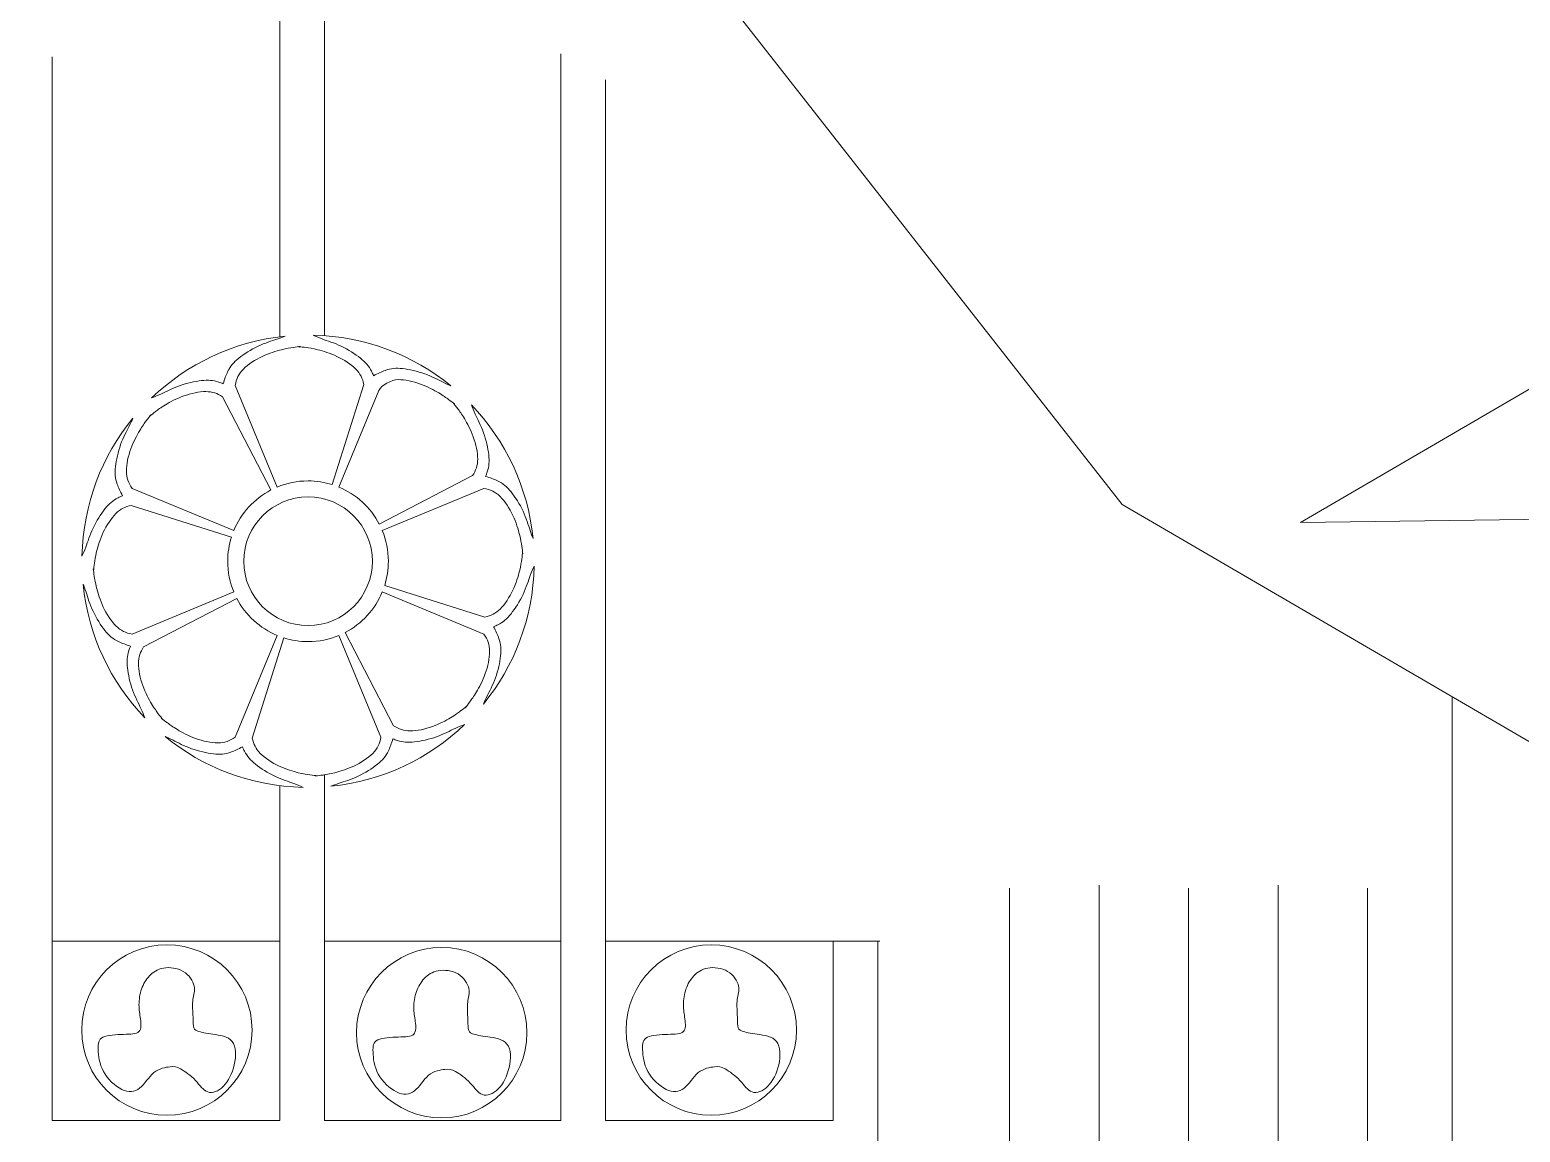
# Model space of a CAD drawing. Header units: centimetres. Extents: x -61 to 61, y -26 to 26.
# Drawn here: x 12.93 to 19.19, y -13.55 to -8.92 of the extents above; entities that cross this region are included whole.
import ezdxf

# ---------------------------------------------------------------- set-up
doc = ezdxf.new("R2010")
doc.units = ezdxf.units.CM
doc.header["$MEASUREMENT"] = 0
doc.layers.add('layer 1', color=7, linetype='Continuous')

msp = doc.modelspace()

# ---------------------------------------------------------------- linework, layer by layer
at = {"layer": 'layer 1', "color": 242, "lineweight": 9}
for points, knots in [([(24.49175, -4.98337), (24.49175, -4.98337), (21.06007, -9.36096), (21.06007, -9.36096), (21.06007, -9.36096), (21.06007, -9.36096), (18.26633, -10.98881), (18.26633, -10.98881), (18.26633, -10.98881), (18.26633, -10.98881), (22.44592, -10.93379), (22.44592, -10.93379), (22.44592, -10.93379), (22.44592, -10.93379), (22.51053, -10.8953), (22.51053, -10.8953), (22.51053, -10.8953), (22.51053, -10.8953), (22.45072, -10.85062), (22.45072, -10.85062), (22.45072, -10.85062), (22.45072, -10.85062), (22.1125, -10.8506), (22.1125, -10.8506), (22.1125, -10.8506), (22.1125, -10.8506), (22.12349, -9.84967), (22.12349, -9.84967), (22.12349, -9.84967), (22.12349, -9.84967), (22.2376, -9.84829), (22.2376, -9.84829), (22.2376, -9.84829), (22.2376, -9.84829), (22.24035, -9.78779), (22.24035, -9.78779), (22.24035, -9.78779), (22.24035, -9.78779), (22.33797, -9.78917), (22.33797, -9.78917), (22.33797, -9.78917), (22.33797, -9.78917), (22.38059, -9.81804), (22.38059, -9.81804), (22.38059, -9.81804), (22.38059, -9.81804), (22.48508, -9.81529), (22.48508, -9.81529), (22.48508, -9.81529), (22.48508, -9.81529), (22.57307, -9.76442), (22.57307, -9.76442), (22.57307, -9.76442), (22.57307, -9.76442), (22.49196, -9.69155), (22.49196, -9.69155), (22.49196, -9.69155), (22.49196, -9.69155), (22.39846, -9.69292), (22.39846, -9.69292), (22.39846, -9.69292), (22.39846, -9.69292), (22.34622, -9.71767), (22.34622, -9.71767), (22.34622, -9.71767), (22.34622, -9.71767), (22.24172, -9.71767), (22.24172, -9.71767), (22.24172, -9.71767), (22.24172, -9.71767), (22.24999, -9.24333), (22.24999, -9.24333)], [0, 0, 0, 0, 0.0526316, 0.0526316, 0.0526316, 0.0526316, 0.1052632, 0.1052632, 0.1052632, 0.1052632, 0.1578947, 0.1578947, 0.1578947, 0.1578947, 0.2105263, 0.2105263, 0.2105263, 0.2105263, 0.2631579, 0.2631579, 0.2631579, 0.2631579, 0.3157895, 0.3157895, 0.3157895, 0.3157895, 0.3684211, 0.3684211, 0.3684211, 0.3684211, 0.4210526, 0.4210526, 0.4210526, 0.4210526, 0.4736842, 0.4736842, 0.4736842, 0.4736842, 0.5263158, 0.5263158, 0.5263158, 0.5263158, 0.5789474, 0.5789474, 0.5789474, 0.5789474, 0.6315789, 0.6315789, 0.6315789, 0.6315789, 0.6842105, 0.6842105, 0.6842105, 0.6842105, 0.7368421, 0.7368421, 0.7368421, 0.7368421, 0.7894737, 0.7894737, 0.7894737, 0.7894737, 0.8421053, 0.8421053, 0.8421053, 0.8421053, 0.8947368, 0.8947368, 0.8947368, 0.8947368, 1, 1, 1, 1]), ([(14.08543, -6.53639), (14.08543, -6.53639), (10.65375, -10.91398), (10.65375, -10.91398), (10.65375, -10.91398), (10.65375, -10.91398), (7.86001, -12.54183), (7.86001, -12.54183), (7.86001, -12.54183), (7.86001, -12.54183), (9.13604, -12.52503), (9.13604, -12.52503)], [0, 0, 0, 0, 0.25, 0.25, 0.25, 0.25, 0.5, 0.5, 0.5, 0.5, 1, 1, 1, 1]), ([(14.08543, -6.53639), (14.08543, -6.53639), (17.51711, -10.91398), (17.51711, -10.91398), (17.51711, -10.91398), (17.51711, -10.91398), (20.2915, -12.53055), (20.2915, -12.53055)], [0, 0, 0, 0, 0.3333333, 0.3333333, 0.3333333, 0.3333333, 1, 1, 1, 1]), ([(13.38521, -13.12821), (13.37421, -13.13922), (13.35037, -13.13922), (13.32013, -13.14013), (13.32013, -13.14013), (13.28988, -13.14105), (13.25322, -13.14288), (13.23397, -13.15205), (13.23397, -13.15205), (13.21472, -13.16122), (13.21289, -13.17771), (13.2138, -13.20338), (13.2138, -13.20338), (13.21472, -13.22904), (13.21839, -13.26387), (13.2358, -13.29595), (13.2358, -13.29595), (13.25322, -13.32804), (13.28439, -13.35736), (13.3128, -13.37111), (13.3128, -13.37111), (13.34121, -13.38486), (13.36688, -13.38303), (13.38796, -13.36653), (13.38796, -13.36653), (13.40904, -13.35003), (13.42554, -13.31887), (13.4476, -13.30089), (13.4476, -13.30089), (13.46967, -13.28293), (13.49729, -13.27814), (13.51562, -13.27631), (13.51562, -13.27631), (13.53396, -13.27448), (13.54299, -13.27559), (13.56034, -13.28531), (13.56034, -13.28531), (13.57769, -13.29504), (13.60335, -13.31337), (13.6226, -13.33353), (13.6226, -13.33353), (13.64185, -13.3537), (13.65468, -13.3757), (13.67393, -13.38211), (13.67393, -13.38211), (13.69318, -13.38853), (13.71884, -13.37937), (13.73993, -13.35828), (13.73993, -13.35828), (13.76101, -13.3372), (13.77751, -13.3042), (13.78583, -13.26786), (13.78583, -13.26786), (13.79416, -13.23152), (13.79432, -13.19182), (13.7769, -13.16982), (13.7769, -13.16982), (13.75948, -13.14783), (13.7245, -13.14352), (13.69585, -13.1394), (13.69585, -13.1394), (13.6672, -13.13528), (13.64488, -13.13135), (13.63202, -13.12653), (13.63202, -13.12653), (13.61917, -13.1217), (13.61577, -13.11598), (13.61417, -13.10452), (13.61417, -13.10452), (13.61258, -13.09306), (13.61279, -13.07585), (13.61189, -13.05592), (13.61189, -13.05592), (13.611, -13.036), (13.60901, -13.01336), (13.61168, -12.99379), (13.61168, -12.99379), (13.61436, -12.97423), (13.62169, -12.95773), (13.6171, -12.93665), (13.6171, -12.93665), (13.61252, -12.91557), (13.59602, -12.88991), (13.57127, -12.87524), (13.57127, -12.87524), (13.54653, -12.86058), (13.51353, -12.85691), (13.48787, -12.86149), (13.48787, -12.86149), (13.4622, -12.86607), (13.44387, -12.87891), (13.4292, -12.89449), (13.4292, -12.89449), (13.41454, -12.91007), (13.40354, -12.9284), (13.39621, -12.94949), (13.39621, -12.94949), (13.38887, -12.97057), (13.38521, -12.9944), (13.38521, -13.01548), (13.38521, -13.01548), (13.38521, -13.03656), (13.38887, -13.05489), (13.39162, -13.07505), (13.39162, -13.07505), (13.39438, -13.09522), (13.39621, -13.11722), (13.38521, -13.12821)], [0, 0, 0, 0, 0.0357143, 0.0357143, 0.0357143, 0.0357143, 0.0714286, 0.0714286, 0.0714286, 0.0714286, 0.1071429, 0.1071429, 0.1071429, 0.1071429, 0.1428571, 0.1428571, 0.1428571, 0.1428571, 0.1785714, 0.1785714, 0.1785714, 0.1785714, 0.2142857, 0.2142857, 0.2142857, 0.2142857, 0.25, 0.25, 0.25, 0.25, 0.2857143, 0.2857143, 0.2857143, 0.2857143, 0.3214286, 0.3214286, 0.3214286, 0.3214286, 0.3571429, 0.3571429, 0.3571429, 0.3571429, 0.3928571, 0.3928571, 0.3928571, 0.3928571, 0.4285714, 0.4285714, 0.4285714, 0.4285714, 0.4642857, 0.4642857, 0.4642857, 0.4642857, 0.5, 0.5, 0.5, 0.5, 0.5357143, 0.5357143, 0.5357143, 0.5357143, 0.5714286, 0.5714286, 0.5714286, 0.5714286, 0.6071429, 0.6071429, 0.6071429, 0.6071429, 0.6428571, 0.6428571, 0.6428571, 0.6428571, 0.6785714, 0.6785714, 0.6785714, 0.6785714, 0.7142857, 0.7142857, 0.7142857, 0.7142857, 0.75, 0.75, 0.75, 0.75, 0.7857143, 0.7857143, 0.7857143, 0.7857143, 0.8214286, 0.8214286, 0.8214286, 0.8214286, 0.8571429, 0.8571429, 0.8571429, 0.8571429, 0.8928571, 0.8928571, 0.8928571, 0.8928571, 0.9285714, 0.9285714, 0.9285714, 0.9285714, 1, 1, 1, 1]), ([(14.5401, -13.13922), (14.5291, -13.15022), (14.50527, -13.15022), (14.47502, -13.15113), (14.47502, -13.15113), (14.44478, -13.15205), (14.40811, -13.15388), (14.38886, -13.16305), (14.38886, -13.16305), (14.36962, -13.17222), (14.36778, -13.18872), (14.3687, -13.21438), (14.3687, -13.21438), (14.36962, -13.24005), (14.37328, -13.27487), (14.39069, -13.30695), (14.39069, -13.30695), (14.40811, -13.33904), (14.43928, -13.36836), (14.46769, -13.38211), (14.46769, -13.38211), (14.49611, -13.39586), (14.52177, -13.39403), (14.54285, -13.37753), (14.54285, -13.37753), (14.56393, -13.36103), (14.58043, -13.32987), (14.6025, -13.3119), (14.6025, -13.3119), (14.62456, -13.29393), (14.65218, -13.28914), (14.67052, -13.28731), (14.67052, -13.28731), (14.68885, -13.28548), (14.69788, -13.28659), (14.71523, -13.29631), (14.71523, -13.29631), (14.73258, -13.30604), (14.75825, -13.32437), (14.77749, -13.34453), (14.77749, -13.34453), (14.79674, -13.3647), (14.80958, -13.3867), (14.82882, -13.39311), (14.82882, -13.39311), (14.84807, -13.39953), (14.87374, -13.39037), (14.89482, -13.36928), (14.89482, -13.36928), (14.9159, -13.3482), (14.9324, -13.31521), (14.94072, -13.27886), (14.94072, -13.27886), (14.94905, -13.24252), (14.94921, -13.20282), (14.93179, -13.18082), (14.93179, -13.18082), (14.91438, -13.15883), (14.87939, -13.15452), (14.85074, -13.1504), (14.85074, -13.1504), (14.82209, -13.14628), (14.79977, -13.14235), (14.78692, -13.13753), (14.78692, -13.13753), (14.77406, -13.1327), (14.77066, -13.12698), (14.76907, -13.11552), (14.76907, -13.11552), (14.76747, -13.10406), (14.76768, -13.08685), (14.76678, -13.06692), (14.76678, -13.06692), (14.76589, -13.04701), (14.76391, -13.02437), (14.76658, -13.0048), (14.76658, -13.0048), (14.76925, -12.98523), (14.77658, -12.96873), (14.772, -12.94765), (14.772, -12.94765), (14.76741, -12.92657), (14.75091, -12.90091), (14.72616, -12.88624), (14.72616, -12.88624), (14.70142, -12.87158), (14.66842, -12.86791), (14.64276, -12.87249), (14.64276, -12.87249), (14.61709, -12.87707), (14.59877, -12.88991), (14.5841, -12.90549), (14.5841, -12.90549), (14.56943, -12.92107), (14.55844, -12.9394), (14.5511, -12.96049), (14.5511, -12.96049), (14.54377, -12.98157), (14.5401, -13.0054), (14.5401, -13.02648), (14.5401, -13.02648), (14.5401, -13.04756), (14.54377, -13.06589), (14.54652, -13.08605), (14.54652, -13.08605), (14.54927, -13.10622), (14.5511, -13.12822), (14.5401, -13.13922)], [0, 0, 0, 0, 0.0357143, 0.0357143, 0.0357143, 0.0357143, 0.0714286, 0.0714286, 0.0714286, 0.0714286, 0.1071429, 0.1071429, 0.1071429, 0.1071429, 0.1428571, 0.1428571, 0.1428571, 0.1428571, 0.1785714, 0.1785714, 0.1785714, 0.1785714, 0.2142857, 0.2142857, 0.2142857, 0.2142857, 0.25, 0.25, 0.25, 0.25, 0.2857143, 0.2857143, 0.2857143, 0.2857143, 0.3214286, 0.3214286, 0.3214286, 0.3214286, 0.3571429, 0.3571429, 0.3571429, 0.3571429, 0.3928571, 0.3928571, 0.3928571, 0.3928571, 0.4285714, 0.4285714, 0.4285714, 0.4285714, 0.4642857, 0.4642857, 0.4642857, 0.4642857, 0.5, 0.5, 0.5, 0.5, 0.5357143, 0.5357143, 0.5357143, 0.5357143, 0.5714286, 0.5714286, 0.5714286, 0.5714286, 0.6071429, 0.6071429, 0.6071429, 0.6071429, 0.6428571, 0.6428571, 0.6428571, 0.6428571, 0.6785714, 0.6785714, 0.6785714, 0.6785714, 0.7142857, 0.7142857, 0.7142857, 0.7142857, 0.75, 0.75, 0.75, 0.75, 0.7857143, 0.7857143, 0.7857143, 0.7857143, 0.8214286, 0.8214286, 0.8214286, 0.8214286, 0.8571429, 0.8571429, 0.8571429, 0.8571429, 0.8928571, 0.8928571, 0.8928571, 0.8928571, 0.9285714, 0.9285714, 0.9285714, 0.9285714, 1, 1, 1, 1]), ([(15.673, -13.12821), (15.662, -13.13922), (15.63817, -13.13922), (15.60792, -13.14013), (15.60792, -13.14013), (15.57768, -13.14105), (15.54101, -13.14288), (15.52176, -13.15205), (15.52176, -13.15205), (15.50252, -13.16122), (15.50068, -13.17771), (15.5016, -13.20338), (15.5016, -13.20338), (15.50252, -13.22904), (15.50618, -13.26387), (15.52359, -13.29595), (15.52359, -13.29595), (15.54101, -13.32804), (15.57218, -13.35736), (15.60059, -13.37111), (15.60059, -13.37111), (15.62901, -13.38486), (15.65467, -13.38303), (15.67575, -13.36653), (15.67575, -13.36653), (15.69684, -13.35003), (15.71333, -13.31887), (15.7354, -13.30089), (15.7354, -13.30089), (15.75746, -13.28293), (15.78508, -13.27814), (15.80342, -13.27631), (15.80342, -13.27631), (15.82175, -13.27448), (15.83078, -13.27559), (15.84813, -13.28531), (15.84813, -13.28531), (15.86548, -13.29504), (15.89115, -13.31337), (15.9104, -13.33353), (15.9104, -13.33353), (15.92964, -13.3537), (15.94248, -13.3757), (15.96173, -13.38211), (15.96173, -13.38211), (15.98097, -13.38853), (16.00664, -13.37937), (16.02772, -13.35828), (16.02772, -13.35828), (16.0488, -13.3372), (16.0653, -13.3042), (16.07362, -13.26786), (16.07362, -13.26786), (16.08195, -13.23152), (16.08211, -13.19182), (16.06469, -13.16982), (16.06469, -13.16982), (16.04728, -13.14783), (16.0123, -13.14352), (15.98364, -13.1394), (15.98364, -13.1394), (15.95499, -13.13528), (15.93267, -13.13135), (15.91982, -13.12653), (15.91982, -13.12653), (15.90696, -13.1217), (15.90356, -13.11598), (15.90197, -13.10452), (15.90197, -13.10452), (15.90037, -13.09306), (15.90058, -13.07585), (15.89969, -13.05592), (15.89969, -13.05592), (15.89879, -13.036), (15.89681, -13.01336), (15.89948, -12.99379), (15.89948, -12.99379), (15.90215, -12.97423), (15.90948, -12.95773), (15.9049, -12.93665), (15.9049, -12.93665), (15.90031, -12.91557), (15.88382, -12.88991), (15.85907, -12.87524), (15.85907, -12.87524), (15.83432, -12.86058), (15.80132, -12.85691), (15.77566, -12.86149), (15.77566, -12.86149), (15.74999, -12.86607), (15.73167, -12.87891), (15.717, -12.89449), (15.717, -12.89449), (15.70233, -12.91007), (15.69134, -12.9284), (15.684, -12.94949), (15.684, -12.94949), (15.67667, -12.97057), (15.673, -12.9944), (15.673, -13.01548), (15.673, -13.01548), (15.673, -13.03656), (15.67667, -13.05489), (15.67942, -13.07505), (15.67942, -13.07505), (15.68217, -13.09522), (15.684, -13.11722), (15.673, -13.12821)], [0, 0, 0, 0, 0.0357143, 0.0357143, 0.0357143, 0.0357143, 0.0714286, 0.0714286, 0.0714286, 0.0714286, 0.1071429, 0.1071429, 0.1071429, 0.1071429, 0.1428571, 0.1428571, 0.1428571, 0.1428571, 0.1785714, 0.1785714, 0.1785714, 0.1785714, 0.2142857, 0.2142857, 0.2142857, 0.2142857, 0.25, 0.25, 0.25, 0.25, 0.2857143, 0.2857143, 0.2857143, 0.2857143, 0.3214286, 0.3214286, 0.3214286, 0.3214286, 0.3571429, 0.3571429, 0.3571429, 0.3571429, 0.3928571, 0.3928571, 0.3928571, 0.3928571, 0.4285714, 0.4285714, 0.4285714, 0.4285714, 0.4642857, 0.4642857, 0.4642857, 0.4642857, 0.5, 0.5, 0.5, 0.5, 0.5357143, 0.5357143, 0.5357143, 0.5357143, 0.5714286, 0.5714286, 0.5714286, 0.5714286, 0.6071429, 0.6071429, 0.6071429, 0.6071429, 0.6428571, 0.6428571, 0.6428571, 0.6428571, 0.6785714, 0.6785714, 0.6785714, 0.6785714, 0.7142857, 0.7142857, 0.7142857, 0.7142857, 0.75, 0.75, 0.75, 0.75, 0.7857143, 0.7857143, 0.7857143, 0.7857143, 0.8214286, 0.8214286, 0.8214286, 0.8214286, 0.8571429, 0.8571429, 0.8571429, 0.8571429, 0.8928571, 0.8928571, 0.8928571, 0.8928571, 0.9285714, 0.9285714, 0.9285714, 0.9285714, 1, 1, 1, 1])]:
    msp.add_open_spline(points, degree=3, knots=knots, dxfattribs=at)
at = {"layer": 'layer 1', "color": 177, "lineweight": 9}
for points in [[(14.1645, -9.58213), (14.1645, -9.58213), (14.1645, -8.13929), (14.1645, -8.13929)], [(13.97679, -9.55664), (13.97679, -9.55664), (13.97679, -8.18329), (13.97679, -8.18329)], [(13.0203, -9.03226), (13.0203, -9.03226), (13.0203, -13.50155), (13.0203, -13.50155)], [(15.15763, -9.02), (15.15763, -9.02), (15.15763, -13.50155), (15.15763, -13.50155)], [(15.34534, -9.12837), (15.34534, -9.12837), (15.34534, -13.50155), (15.34534, -13.50155)], [(13.97679, -9.55664), (13.97679, -9.55664), (13.97679, -10.20889), (13.97679, -10.20889)], [(14.1645, -9.58213), (14.1645, -9.58213), (14.1645, -10.20398), (14.1645, -10.20398)], [(18.9043, -11.72227), (18.9043, -11.72227), (18.9043, -23.33989), (18.9043, -23.33989)], [(14.1645, -12.04928), (14.1645, -12.04928), (14.1645, -13.50155), (14.1645, -13.50155)], [(13.97679, -12.09508), (13.97679, -12.09508), (13.97679, -13.50155), (13.97679, -13.50155)], [(17.04362, -12.52564), (17.04362, -12.52564), (17.04362, -14.62462), (17.04362, -14.62462)], [(17.41979, -12.51367), (17.41979, -12.51367), (17.41979, -14.62462), (17.41979, -14.62462)], [(17.796, -12.52564), (17.796, -12.52564), (17.796, -14.62462), (17.796, -14.62462)], [(18.17216, -12.51367), (18.17216, -12.51367), (18.17216, -14.62462), (18.17216, -14.62462)], [(18.54835, -12.52564), (18.54835, -12.52564), (18.54835, -14.62462), (18.54835, -14.62462)], [(13.97679, -12.74893), (13.97679, -12.74893), (13.0203, -12.74893), (13.0203, -12.74893)], [(15.15763, -12.74893), (15.15763, -12.74893), (14.1645, -12.74893), (14.1645, -12.74893)], [(16.30183, -12.74893), (16.30183, -12.74893), (16.30183, -13.50155), (16.30183, -13.50155)], [(16.48954, -12.74893), (16.48954, -12.74893), (16.48954, -17.3428), (16.48954, -17.3428)], [(13.0203, -13.50155), (13.0203, -13.50155), (13.97679, -13.50155), (13.97679, -13.50155)], [(14.1645, -13.50155), (14.1645, -13.50155), (15.15763, -13.50155), (15.15763, -13.50155)], [(15.34534, -13.50155), (15.34534, -13.50155), (16.30183, -13.50155), (16.30183, -13.50155)]]:
    msp.add_open_spline(points, degree=3, dxfattribs=at)
at = {"layer": 'layer 1', "color": 250, "lineweight": 9}
for points in [[(13.99954, -10.20633), (13.78277, -10.22811), (13.58749, -10.32273), (13.43853, -10.46535)], [(14.69625, -10.41523), (14.53755, -10.28572), (14.33622, -10.20647), (14.11654, -10.20175)], [(13.78973, -10.41325), (13.78973, -10.41325), (13.9665, -10.84), (13.9665, -10.84)], [(14.33002, -10.4089), (14.33002, -10.4089), (14.19726, -10.82992), (14.19726, -10.82992)], [(14.39296, -10.43436), (14.39296, -10.43436), (14.22494, -10.84), (14.22494, -10.84)], [(13.93981, -10.85247), (13.93981, -10.85247), (13.73593, -10.46083), (13.73593, -10.46083)], [(15.04138, -11.05586), (15.01961, -10.83906), (14.92498, -10.64374), (14.78234, -10.49476)], [(13.35901, -10.55141), (13.22947, -10.71012), (13.1502, -10.91149), (13.14548, -11.1312)], [(14.39521, -10.99604), (14.39521, -10.99604), (14.78684, -10.79216), (14.78684, -10.79216)], [(13.35701, -10.84597), (13.35701, -10.84597), (13.78376, -11.02274), (13.78376, -11.02274)], [(13.93981, -10.85247), (13.8698, -10.88898), (13.8142, -10.94933), (13.78376, -11.02274)], [(14.39521, -10.99604), (14.35869, -10.92604), (14.29835, -10.87044), (14.22494, -10.84)], [(14.83443, -10.84597), (14.83443, -10.84597), (14.40767, -11.02274), (14.40767, -11.02274)], [(13.77369, -11.05042), (13.77369, -11.05042), (13.35261, -10.91767), (13.35261, -10.91767)], [(14.83238, -11.75263), (14.96196, -11.59389), (15.04126, -11.39247), (15.04596, -11.17271)], [(13.15005, -11.24803), (13.17181, -11.46488), (13.26647, -11.66024), (13.40914, -11.80924)], [(14.41776, -11.25349), (14.41776, -11.25349), (14.83883, -11.38624), (14.83883, -11.38624)], [(13.35702, -11.45794), (13.35702, -11.45794), (13.78377, -11.28117), (13.78377, -11.28117)], [(13.79623, -11.30787), (13.79623, -11.30787), (13.4046, -11.51174), (13.4046, -11.51174)], [(13.79623, -11.30787), (13.83275, -11.37787), (13.8931, -11.43347), (13.96651, -11.46391)], [(14.25163, -11.45144), (14.32164, -11.41493), (14.37724, -11.35458), (14.40768, -11.28117)], [(14.83443, -11.45793), (14.83443, -11.45793), (14.40768, -11.28117), (14.40768, -11.28117)], [(14.25163, -11.45144), (14.25163, -11.45144), (14.45551, -11.84308), (14.45551, -11.84308)], [(13.78974, -11.89066), (13.78974, -11.89066), (13.96651, -11.46391), (13.96651, -11.46391)], [(13.99419, -11.47399), (13.99419, -11.47399), (13.86143, -11.89507), (13.86143, -11.89507)], [(14.40171, -11.89066), (14.40171, -11.89066), (14.22494, -11.46391), (14.22494, -11.46391)], [(13.49504, -11.88861), (13.65379, -12.01822), (13.85524, -12.09754), (14.07504, -12.10223)], [(14.19171, -12.09766), (14.4086, -12.07591), (14.604, -11.98123), (14.75301, -11.83853)]]:
    msp.add_open_spline(points, degree=3, dxfattribs=at)
for points, knots in [([(13.73911, -10.4058), (13.74489, -10.38724), (13.75098, -10.36989), (13.7578, -10.35556), (13.7578, -10.35556), (13.76926, -10.33149), (13.78283, -10.31594), (13.80451, -10.29865), (13.80451, -10.29865), (13.82619, -10.28137), (13.85598, -10.26235), (13.88543, -10.24849), (13.88543, -10.24849), (13.91487, -10.23462), (13.94398, -10.22592), (13.96511, -10.21894), (13.96511, -10.21894), (13.97958, -10.21416), (13.99031, -10.21019), (13.99954, -10.20633)], [0, 0, 0, 0, 0.1666667, 0.1666667, 0.1666667, 0.1666667, 0.3333333, 0.3333333, 0.3333333, 0.3333333, 0.5, 0.5, 0.5, 0.5, 0.6666667, 0.6666667, 0.6666667, 0.6666667, 1, 1, 1, 1]), ([(14.37117, -10.37219), (14.36847, -10.3657), (14.36567, -10.35953), (14.36274, -10.35382), (14.36274, -10.35382), (14.35127, -10.33149), (14.33769, -10.31594), (14.31601, -10.29865), (14.31601, -10.29865), (14.29433, -10.28137), (14.26454, -10.26235), (14.23509, -10.24849), (14.23509, -10.24849), (14.20565, -10.23462), (14.17654, -10.22592), (14.15519, -10.21803), (14.15519, -10.21803), (14.13927, -10.21215), (14.12766, -10.20673), (14.11654, -10.20175)], [0, 0, 0, 0, 0.1666667, 0.1666667, 0.1666667, 0.1666667, 0.3333333, 0.3333333, 0.3333333, 0.3333333, 0.5, 0.5, 0.5, 0.5, 0.6666667, 0.6666667, 0.6666667, 0.6666667, 1, 1, 1, 1]), ([(13.78973, -10.41325), (13.79424, -10.38582), (13.8043, -10.36456), (13.82404, -10.34452), (13.82404, -10.34452), (13.84396, -10.32429), (13.87376, -10.30527), (13.90321, -10.29141), (13.90321, -10.29141), (13.93265, -10.27755), (13.96175, -10.26884), (13.98375, -10.26334), (13.98375, -10.26334), (14.00575, -10.25784), (14.02065, -10.25555), (14.03283, -10.25373), (14.03283, -10.25373), (14.045, -10.2519), (14.05445, -10.25054), (14.06389, -10.24917)], [0, 0, 0, 0, 0.1666667, 0.1666667, 0.1666667, 0.1666667, 0.3333333, 0.3333333, 0.3333333, 0.3333333, 0.5, 0.5, 0.5, 0.5, 0.6666667, 0.6666667, 0.6666667, 0.6666667, 1, 1, 1, 1]), ([(14.33002, -10.4089), (14.32518, -10.38354), (14.31517, -10.36349), (14.29648, -10.34452), (14.29648, -10.34452), (14.27656, -10.32429), (14.24676, -10.30527), (14.21732, -10.29141), (14.21732, -10.29141), (14.18787, -10.27755), (14.15877, -10.26884), (14.13677, -10.26334), (14.13677, -10.26334), (14.11477, -10.25784), (14.09987, -10.25555), (14.08754, -10.25392), (14.08754, -10.25392), (14.07521, -10.2523), (14.06545, -10.25133), (14.05568, -10.25036)], [0, 0, 0, 0, 0.1666667, 0.1666667, 0.1666667, 0.1666667, 0.3333333, 0.3333333, 0.3333333, 0.3333333, 0.5, 0.5, 0.5, 0.5, 0.6666667, 0.6666667, 0.6666667, 0.6666667, 1, 1, 1, 1]), ([(13.73911, -10.4058), (13.73262, -10.40313), (13.72628, -10.40074), (13.72016, -10.39878), (13.72016, -10.39878), (13.69626, -10.39111), (13.67567, -10.3897), (13.64812, -10.39281), (13.64812, -10.39281), (13.62057, -10.39592), (13.58605, -10.40354), (13.55542, -10.41456), (13.55542, -10.41456), (13.5248, -10.42557), (13.49807, -10.44), (13.47739, -10.44952), (13.47739, -10.44952), (13.46197, -10.45662), (13.44991, -10.461), (13.43853, -10.46534)], [0, 0, 0, 0, 0.1666667, 0.1666667, 0.1666667, 0.1666667, 0.3333333, 0.3333333, 0.3333333, 0.3333333, 0.5, 0.5, 0.5, 0.5, 0.6666667, 0.6666667, 0.6666667, 0.6666667, 1, 1, 1, 1]), ([(14.37117, -10.37219), (14.38839, -10.36315), (14.40496, -10.35518), (14.41991, -10.34987), (14.41991, -10.34987), (14.44504, -10.34096), (14.46562, -10.33955), (14.49318, -10.34266), (14.49318, -10.34266), (14.52073, -10.34577), (14.55524, -10.35339), (14.58587, -10.36441), (14.58587, -10.36441), (14.61649, -10.37542), (14.64323, -10.38985), (14.66311, -10.39985), (14.66311, -10.39985), (14.67665, -10.40668), (14.68702, -10.41144), (14.69625, -10.41523)], [0, 0, 0, 0, 0.1666667, 0.1666667, 0.1666667, 0.1666667, 0.3333333, 0.3333333, 0.3333333, 0.3333333, 0.5, 0.5, 0.5, 0.5, 0.6666667, 0.6666667, 0.6666667, 0.6666667, 1, 1, 1, 1]), ([(14.39296, -10.43436), (14.40317, -10.41197), (14.44642, -10.38911), (14.47456, -10.38891), (14.47456, -10.38891), (14.50294, -10.38869), (14.53746, -10.39631), (14.56809, -10.40733), (14.56809, -10.40733), (14.59871, -10.41835), (14.62544, -10.43277), (14.64489, -10.44444), (14.64489, -10.44444), (14.66434, -10.4561), (14.67649, -10.46503), (14.68639, -10.47234), (14.68639, -10.47234), (14.69628, -10.47965), (14.70393, -10.48537), (14.71158, -10.49109)], [0, 0, 0, 0, 0.1666667, 0.1666667, 0.1666667, 0.1666667, 0.3333333, 0.3333333, 0.3333333, 0.3333333, 0.5, 0.5, 0.5, 0.5, 0.6666667, 0.6666667, 0.6666667, 0.6666667, 1, 1, 1, 1]), ([(13.73598, -10.46086), (13.71462, -10.44635), (13.69336, -10.43925), (13.66673, -10.43905), (13.66673, -10.43905), (13.63835, -10.43884), (13.60383, -10.44646), (13.5732, -10.45748), (13.5732, -10.45748), (13.54258, -10.46849), (13.51585, -10.48292), (13.4964, -10.49458), (13.4964, -10.49458), (13.47696, -10.50625), (13.4648, -10.51517), (13.45493, -10.52274), (13.45493, -10.52274), (13.44506, -10.53031), (13.43747, -10.53652), (13.42989, -10.54274)], [0, 0, 0, 0, 0.1666667, 0.1666667, 0.1666667, 0.1666667, 0.3333333, 0.3333333, 0.3333333, 0.3333333, 0.5, 0.5, 0.5, 0.5, 0.6666667, 0.6666667, 0.6666667, 0.6666667, 1, 1, 1, 1]), ([(14.78681, -10.79221), (14.80132, -10.77086), (14.80842, -10.7496), (14.80862, -10.72297), (14.80862, -10.72297), (14.80884, -10.69458), (14.80122, -10.66006), (14.7902, -10.62944), (14.7902, -10.62944), (14.77918, -10.59882), (14.76476, -10.57208), (14.75309, -10.55263), (14.75309, -10.55263), (14.74142, -10.53319), (14.7325, -10.52104), (14.72494, -10.51116), (14.72494, -10.51116), (14.71737, -10.50129), (14.71115, -10.49371), (14.70493, -10.48612)], [0, 0, 0, 0, 0.1666667, 0.1666667, 0.1666667, 0.1666667, 0.3333333, 0.3333333, 0.3333333, 0.3333333, 0.5, 0.5, 0.5, 0.5, 0.6666667, 0.6666667, 0.6666667, 0.6666667, 1, 1, 1, 1]), ([(14.84187, -10.79535), (14.84455, -10.78885), (14.84694, -10.78251), (14.8489, -10.7764), (14.8489, -10.7764), (14.85657, -10.7525), (14.85797, -10.73191), (14.85486, -10.70435), (14.85486, -10.70435), (14.85176, -10.6768), (14.84414, -10.64228), (14.83312, -10.61166), (14.83312, -10.61166), (14.82211, -10.58103), (14.80767, -10.5543), (14.79815, -10.53362), (14.79815, -10.53362), (14.79105, -10.5182), (14.78667, -10.50615), (14.78234, -10.49476)], [0, 0, 0, 0, 0.1666667, 0.1666667, 0.1666667, 0.1666667, 0.3333333, 0.3333333, 0.3333333, 0.3333333, 0.5, 0.5, 0.5, 0.5, 0.6666667, 0.6666667, 0.6666667, 0.6666667, 1, 1, 1, 1]), ([(13.31595, -10.8765), (13.30691, -10.85929), (13.29895, -10.84272), (13.29364, -10.82777), (13.29364, -10.82777), (13.28473, -10.80264), (13.28332, -10.78206), (13.28643, -10.7545), (13.28643, -10.7545), (13.28954, -10.72694), (13.29715, -10.69243), (13.30818, -10.66181), (13.30818, -10.66181), (13.31919, -10.63118), (13.33362, -10.60445), (13.34362, -10.58457), (13.34362, -10.58457), (13.35045, -10.57101), (13.35522, -10.56064), (13.35901, -10.55141)], [0, 0, 0, 0, 0.1666667, 0.1666667, 0.1666667, 0.1666667, 0.3333333, 0.3333333, 0.3333333, 0.3333333, 0.5, 0.5, 0.5, 0.5, 0.6666667, 0.6666667, 0.6666667, 0.6666667, 1, 1, 1, 1]), ([(13.35701, -10.84598), (13.3408, -10.82339), (13.33289, -10.80125), (13.33267, -10.77311), (13.33267, -10.77311), (13.33246, -10.74473), (13.34008, -10.71021), (13.3511, -10.67959), (13.3511, -10.67959), (13.36211, -10.64896), (13.37654, -10.62223), (13.3882, -10.60278), (13.3882, -10.60278), (13.39987, -10.58334), (13.40879, -10.57118), (13.41611, -10.56128), (13.41611, -10.56128), (13.42342, -10.55139), (13.42914, -10.54374), (13.43485, -10.5361)], [0, 0, 0, 0, 0.1666667, 0.1666667, 0.1666667, 0.1666667, 0.3333333, 0.3333333, 0.3333333, 0.3333333, 0.5, 0.5, 0.5, 0.5, 0.6666667, 0.6666667, 0.6666667, 0.6666667, 1, 1, 1, 1]), ([(14.19726, -10.82992), (14.16522, -10.81983), (14.1311, -10.81438), (14.09572, -10.81438), (14.09572, -10.81438), (14.04995, -10.81438), (14.0063, -10.8235), (13.9665, -10.84)], [0, 0, 0, 0, 0.3333333, 0.3333333, 0.3333333, 0.3333333, 1, 1, 1, 1]), ([(14.84187, -10.79535), (14.86044, -10.80112), (14.87778, -10.80721), (14.89211, -10.81403), (14.89211, -10.81403), (14.91618, -10.8255), (14.93173, -10.83906), (14.94902, -10.86074), (14.94902, -10.86074), (14.9663, -10.88243), (14.98532, -10.91221), (14.99919, -10.94166), (14.99919, -10.94166), (15.01305, -10.9711), (15.02175, -11.00021), (15.02874, -11.02134), (15.02874, -11.02134), (15.03353, -11.03585), (15.03752, -11.0466), (15.04138, -11.05586)], [0, 0, 0, 0, 0.1666667, 0.1666667, 0.1666667, 0.1666667, 0.3333333, 0.3333333, 0.3333333, 0.3333333, 0.5, 0.5, 0.5, 0.5, 0.6666667, 0.6666667, 0.6666667, 0.6666667, 1, 1, 1, 1]), ([(13.31595, -10.8765), (13.30946, -10.8792), (13.3033, -10.882), (13.29759, -10.88494), (13.29759, -10.88494), (13.27526, -10.89641), (13.25971, -10.90998), (13.24242, -10.93166), (13.24242, -10.93166), (13.22514, -10.95334), (13.20612, -10.98313), (13.19225, -11.01258), (13.19225, -11.01258), (13.17839, -11.04202), (13.16969, -11.07113), (13.1618, -11.09248), (13.1618, -11.09248), (13.15591, -11.10843), (13.15047, -11.12006), (13.14548, -11.1312)], [0, 0, 0, 0, 0.1666667, 0.1666667, 0.1666667, 0.1666667, 0.3333333, 0.3333333, 0.3333333, 0.3333333, 0.5, 0.5, 0.5, 0.5, 0.6666667, 0.6666667, 0.6666667, 0.6666667, 1, 1, 1, 1]), ([(14.09572, -11.4222), (14.24498, -11.4222), (14.36597, -11.30121), (14.36597, -11.15195), (14.36597, -11.15195), (14.36597, -11.0027), (14.24498, -10.88171), (14.09572, -10.88171), (14.09572, -10.88171), (13.94647, -10.88171), (13.82547, -11.0027), (13.82547, -11.15195), (13.82547, -11.15195), (13.82547, -11.30121), (13.94647, -11.4222), (14.09572, -11.4222)], [0, 0, 0, 0, 0.2, 0.2, 0.2, 0.2, 0.4, 0.4, 0.4, 0.4, 0.6, 0.6, 0.6, 0.6, 1, 1, 1, 1]), ([(14.83443, -10.84597), (14.86186, -10.85048), (14.88311, -10.86053), (14.90316, -10.88028), (14.90316, -10.88028), (14.92338, -10.9002), (14.9424, -10.92999), (14.95626, -10.95944), (14.95626, -10.95944), (14.97013, -10.98888), (14.97883, -11.01799), (14.98434, -11.03999), (14.98434, -11.03999), (14.98983, -11.06198), (14.99212, -11.07689), (14.99395, -11.08906), (14.99395, -11.08906), (14.99577, -11.10123), (14.99714, -11.11068), (14.9985, -11.12013)], [0, 0, 0, 0, 0.1666667, 0.1666667, 0.1666667, 0.1666667, 0.3333333, 0.3333333, 0.3333333, 0.3333333, 0.5, 0.5, 0.5, 0.5, 0.6666667, 0.6666667, 0.6666667, 0.6666667, 1, 1, 1, 1]), ([(13.35267, -10.91765), (13.32731, -10.92249), (13.30726, -10.93251), (13.28828, -10.9512), (13.28828, -10.9512), (13.26806, -10.97112), (13.24904, -11.00091), (13.23518, -11.03036), (13.23518, -11.03036), (13.22131, -11.0598), (13.21261, -11.08891), (13.20711, -11.11091), (13.20711, -11.11091), (13.20161, -11.1329), (13.19932, -11.14781), (13.19769, -11.16014), (13.19769, -11.16014), (13.19606, -11.17247), (13.19509, -11.18223), (13.19413, -11.19199)], [0, 0, 0, 0, 0.1666667, 0.1666667, 0.1666667, 0.1666667, 0.3333333, 0.3333333, 0.3333333, 0.3333333, 0.5, 0.5, 0.5, 0.5, 0.6666667, 0.6666667, 0.6666667, 0.6666667, 1, 1, 1, 1]), ([(14.41776, -11.25349), (14.42785, -11.22144), (14.43329, -11.18733), (14.43329, -11.15195), (14.43329, -11.15195), (14.43329, -11.10618), (14.42418, -11.06253), (14.40767, -11.02273)], [0, 0, 0, 0, 0.3333333, 0.3333333, 0.3333333, 0.3333333, 1, 1, 1, 1]), ([(13.77369, -11.05042), (13.7636, -11.08247), (13.75815, -11.11658), (13.75815, -11.15195), (13.75815, -11.15195), (13.75815, -11.19773), (13.76727, -11.24137), (13.78377, -11.28117)], [0, 0, 0, 0, 0.3333333, 0.3333333, 0.3333333, 0.3333333, 1, 1, 1, 1]), ([(14.83877, -11.38625), (14.86413, -11.38141), (14.88419, -11.3714), (14.90316, -11.35271), (14.90316, -11.35271), (14.92338, -11.33279), (14.9424, -11.303), (14.95626, -11.27355), (14.95626, -11.27355), (14.97013, -11.24411), (14.97883, -11.215), (14.98434, -11.193), (14.98434, -11.193), (14.98983, -11.171), (14.99212, -11.1561), (14.99375, -11.14377), (14.99375, -11.14377), (14.99538, -11.13144), (14.99635, -11.12168), (14.99732, -11.11192)], [0, 0, 0, 0, 0.1666667, 0.1666667, 0.1666667, 0.1666667, 0.3333333, 0.3333333, 0.3333333, 0.3333333, 0.5, 0.5, 0.5, 0.5, 0.6666667, 0.6666667, 0.6666667, 0.6666667, 1, 1, 1, 1]), ([(13.35702, -11.45794), (13.32958, -11.45343), (13.30833, -11.44338), (13.28828, -11.42363), (13.28828, -11.42363), (13.26806, -11.40371), (13.24904, -11.37392), (13.23518, -11.34447), (13.23518, -11.34447), (13.22131, -11.31503), (13.21261, -11.28592), (13.20711, -11.26392), (13.20711, -11.26392), (13.20161, -11.24192), (13.19932, -11.22702), (13.19749, -11.21485), (13.19749, -11.21485), (13.19567, -11.20268), (13.1943, -11.19323), (13.19294, -11.18378)], [0, 0, 0, 0, 0.1666667, 0.1666667, 0.1666667, 0.1666667, 0.3333333, 0.3333333, 0.3333333, 0.3333333, 0.5, 0.5, 0.5, 0.5, 0.6666667, 0.6666667, 0.6666667, 0.6666667, 1, 1, 1, 1]), ([(14.87549, -11.4274), (14.88197, -11.42471), (14.88815, -11.4219), (14.89386, -11.41897), (14.89386, -11.41897), (14.91619, -11.4075), (14.93173, -11.39393), (14.94902, -11.37224), (14.94902, -11.37224), (14.9663, -11.35056), (14.98532, -11.32077), (14.99919, -11.29133), (14.99919, -11.29133), (15.01305, -11.26188), (15.02175, -11.23278), (15.02964, -11.21143), (15.02964, -11.21143), (15.03554, -11.19547), (15.04097, -11.18384), (15.04596, -11.17271)], [0, 0, 0, 0, 0.1666667, 0.1666667, 0.1666667, 0.1666667, 0.3333333, 0.3333333, 0.3333333, 0.3333333, 0.5, 0.5, 0.5, 0.5, 0.6666667, 0.6666667, 0.6666667, 0.6666667, 1, 1, 1, 1]), ([(13.34957, -11.50856), (13.331, -11.50279), (13.31366, -11.4967), (13.29933, -11.48987), (13.29933, -11.48987), (13.27526, -11.47841), (13.25971, -11.46485), (13.24242, -11.44316), (13.24242, -11.44316), (13.22514, -11.42148), (13.20612, -11.3917), (13.19225, -11.36225), (13.19225, -11.36225), (13.17839, -11.3328), (13.16969, -11.3037), (13.1627, -11.28257), (13.1627, -11.28257), (13.15791, -11.26805), (13.15392, -11.25729), (13.15005, -11.24803)], [0, 0, 0, 0, 0.1666667, 0.1666667, 0.1666667, 0.1666667, 0.3333333, 0.3333333, 0.3333333, 0.3333333, 0.5, 0.5, 0.5, 0.5, 0.6666667, 0.6666667, 0.6666667, 0.6666667, 1, 1, 1, 1]), ([(14.83443, -11.45793), (14.85064, -11.48052), (14.85856, -11.50266), (14.85877, -11.53079), (14.85877, -11.53079), (14.85899, -11.55918), (14.85137, -11.5937), (14.84035, -11.62432), (14.84035, -11.62432), (14.82933, -11.65494), (14.8149, -11.68168), (14.80324, -11.70113), (14.80324, -11.70113), (14.79157, -11.72057), (14.78265, -11.73272), (14.77533, -11.74263), (14.77533, -11.74263), (14.76802, -11.75252), (14.76231, -11.76017), (14.75659, -11.76781)], [0, 0, 0, 0, 0.1666667, 0.1666667, 0.1666667, 0.1666667, 0.3333333, 0.3333333, 0.3333333, 0.3333333, 0.5, 0.5, 0.5, 0.5, 0.6666667, 0.6666667, 0.6666667, 0.6666667, 1, 1, 1, 1]), ([(14.87549, -11.4274), (14.88453, -11.44462), (14.89249, -11.46119), (14.8978, -11.47614), (14.8978, -11.47614), (14.90671, -11.50127), (14.90812, -11.52185), (14.90501, -11.54941), (14.90501, -11.54941), (14.9019, -11.57696), (14.89429, -11.61147), (14.88327, -11.6421), (14.88327, -11.6421), (14.87225, -11.67272), (14.85782, -11.69946), (14.84782, -11.71934), (14.84782, -11.71934), (14.84096, -11.73296), (14.83618, -11.74336), (14.83238, -11.75263)], [0, 0, 0, 0, 0.1666667, 0.1666667, 0.1666667, 0.1666667, 0.3333333, 0.3333333, 0.3333333, 0.3333333, 0.5, 0.5, 0.5, 0.5, 0.6666667, 0.6666667, 0.6666667, 0.6666667, 1, 1, 1, 1]), ([(13.34957, -11.50856), (13.34689, -11.51505), (13.3445, -11.52139), (13.34254, -11.52751), (13.34254, -11.52751), (13.33487, -11.55141), (13.33347, -11.572), (13.33658, -11.59956), (13.33658, -11.59956), (13.33969, -11.62711), (13.3473, -11.66162), (13.35833, -11.69225), (13.35833, -11.69225), (13.36934, -11.72287), (13.38377, -11.74961), (13.39329, -11.77028), (13.39329, -11.77028), (13.40041, -11.78575), (13.40479, -11.79783), (13.40914, -11.80924)], [0, 0, 0, 0, 0.1666667, 0.1666667, 0.1666667, 0.1666667, 0.3333333, 0.3333333, 0.3333333, 0.3333333, 0.5, 0.5, 0.5, 0.5, 0.6666667, 0.6666667, 0.6666667, 0.6666667, 1, 1, 1, 1]), ([(13.40463, -11.5117), (13.39012, -11.53305), (13.38302, -11.55431), (13.38282, -11.58094), (13.38282, -11.58094), (13.3826, -11.60933), (13.39022, -11.64384), (13.40124, -11.67447), (13.40124, -11.67447), (13.41226, -11.70509), (13.42669, -11.73183), (13.43835, -11.75128), (13.43835, -11.75128), (13.45002, -11.77072), (13.45894, -11.78287), (13.4665, -11.79274), (13.4665, -11.79274), (13.47407, -11.80261), (13.48029, -11.8102), (13.48651, -11.81779)], [0, 0, 0, 0, 0.1666667, 0.1666667, 0.1666667, 0.1666667, 0.3333333, 0.3333333, 0.3333333, 0.3333333, 0.5, 0.5, 0.5, 0.5, 0.6666667, 0.6666667, 0.6666667, 0.6666667, 1, 1, 1, 1]), ([(13.99419, -11.47399), (14.02623, -11.48408), (14.06034, -11.48953), (14.09572, -11.48953), (14.09572, -11.48953), (14.14149, -11.48953), (14.18514, -11.48041), (14.22494, -11.46391)], [0, 0, 0, 0, 0.3333333, 0.3333333, 0.3333333, 0.3333333, 1, 1, 1, 1]), ([(14.45547, -11.84305), (14.47682, -11.85756), (14.49808, -11.86466), (14.52471, -11.86485), (14.52471, -11.86485), (14.55309, -11.86507), (14.58761, -11.85745), (14.61824, -11.84643), (14.61824, -11.84643), (14.64886, -11.83542), (14.67559, -11.82099), (14.69504, -11.80932), (14.69504, -11.80932), (14.71448, -11.79766), (14.72664, -11.78874), (14.73651, -11.78117), (14.73651, -11.78117), (14.74638, -11.7736), (14.75397, -11.76739), (14.76156, -11.76117)], [0, 0, 0, 0, 0.1666667, 0.1666667, 0.1666667, 0.1666667, 0.3333333, 0.3333333, 0.3333333, 0.3333333, 0.5, 0.5, 0.5, 0.5, 0.6666667, 0.6666667, 0.6666667, 0.6666667, 1, 1, 1, 1]), ([(13.78974, -11.89066), (13.76716, -11.90687), (13.74502, -11.91479), (13.71688, -11.915), (13.71688, -11.915), (13.6885, -11.91522), (13.65398, -11.9076), (13.62335, -11.89658), (13.62335, -11.89658), (13.59273, -11.88556), (13.566, -11.87114), (13.54655, -11.85947), (13.54655, -11.85947), (13.52711, -11.84781), (13.51495, -11.83888), (13.50505, -11.83157), (13.50505, -11.83157), (13.49515, -11.82425), (13.48751, -11.81854), (13.47986, -11.81282)], [0, 0, 0, 0, 0.1666667, 0.1666667, 0.1666667, 0.1666667, 0.3333333, 0.3333333, 0.3333333, 0.3333333, 0.5, 0.5, 0.5, 0.5, 0.6666667, 0.6666667, 0.6666667, 0.6666667, 1, 1, 1, 1]), ([(13.82027, -11.93172), (13.80306, -11.94076), (13.78649, -11.94873), (13.77154, -11.95403), (13.77154, -11.95403), (13.74641, -11.96295), (13.72582, -11.96435), (13.69826, -11.96125), (13.69826, -11.96125), (13.67071, -11.95813), (13.6362, -11.95052), (13.60557, -11.9395), (13.60557, -11.9395), (13.57495, -11.92848), (13.54822, -11.91406), (13.52833, -11.90405), (13.52833, -11.90405), (13.51471, -11.8972), (13.50431, -11.8924), (13.49504, -11.88861)], [0, 0, 0, 0, 0.1666667, 0.1666667, 0.1666667, 0.1666667, 0.3333333, 0.3333333, 0.3333333, 0.3333333, 0.5, 0.5, 0.5, 0.5, 0.6666667, 0.6666667, 0.6666667, 0.6666667, 1, 1, 1, 1]), ([(13.86142, -11.89501), (13.86626, -11.92037), (13.87627, -11.94042), (13.89496, -11.95939), (13.89496, -11.95939), (13.91488, -11.97962), (13.94468, -11.99863), (13.97413, -12.0125), (13.97413, -12.0125), (14.00357, -12.02636), (14.03267, -12.03507), (14.05467, -12.04057), (14.05467, -12.04057), (14.07667, -12.04607), (14.09157, -12.04835), (14.10391, -12.04998), (14.10391, -12.04998), (14.11624, -12.05161), (14.12599, -12.05258), (14.13576, -12.05355)], [0, 0, 0, 0, 0.1666667, 0.1666667, 0.1666667, 0.1666667, 0.3333333, 0.3333333, 0.3333333, 0.3333333, 0.5, 0.5, 0.5, 0.5, 0.6666667, 0.6666667, 0.6666667, 0.6666667, 1, 1, 1, 1]), ([(14.40171, -11.89066), (14.3972, -11.91809), (14.38714, -11.93934), (14.3674, -11.95939), (14.3674, -11.95939), (14.34748, -11.97962), (14.31768, -11.99863), (14.28824, -12.0125), (14.28824, -12.0125), (14.25879, -12.02636), (14.22969, -12.03507), (14.20769, -12.04057), (14.20769, -12.04057), (14.18569, -12.04607), (14.17079, -12.04835), (14.15861, -12.05018), (14.15861, -12.05018), (14.14644, -12.05201), (14.137, -12.05337), (14.12755, -12.05473)], [0, 0, 0, 0, 0.1666667, 0.1666667, 0.1666667, 0.1666667, 0.3333333, 0.3333333, 0.3333333, 0.3333333, 0.5, 0.5, 0.5, 0.5, 0.6666667, 0.6666667, 0.6666667, 0.6666667, 1, 1, 1, 1]), ([(14.45233, -11.89811), (14.44655, -11.91667), (14.44046, -11.93402), (14.43364, -11.94834), (14.43364, -11.94834), (14.42218, -11.97241), (14.40861, -11.98797), (14.38693, -12.00525), (14.38693, -12.00525), (14.36525, -12.02254), (14.33547, -12.04156), (14.30601, -12.05542), (14.30601, -12.05542), (14.27657, -12.06928), (14.24746, -12.07799), (14.22634, -12.08497), (14.22634, -12.08497), (14.21177, -12.08978), (14.20099, -12.09378), (14.19171, -12.09766)], [0, 0, 0, 0, 0.1666667, 0.1666667, 0.1666667, 0.1666667, 0.3333333, 0.3333333, 0.3333333, 0.3333333, 0.5, 0.5, 0.5, 0.5, 0.6666667, 0.6666667, 0.6666667, 0.6666667, 1, 1, 1, 1]), ([(14.45233, -11.89811), (14.45882, -11.90079), (14.46516, -11.90317), (14.47128, -11.90513), (14.47128, -11.90513), (14.49518, -11.91281), (14.51577, -11.9142), (14.54333, -11.9111), (14.54333, -11.9111), (14.57088, -11.90799), (14.60539, -11.90037), (14.63602, -11.88935), (14.63602, -11.88935), (14.66664, -11.87834), (14.69338, -11.86391), (14.71405, -11.85439), (14.71405, -11.85439), (14.72952, -11.84726), (14.7416, -11.84288), (14.75301, -11.83853)], [0, 0, 0, 0, 0.1666667, 0.1666667, 0.1666667, 0.1666667, 0.3333333, 0.3333333, 0.3333333, 0.3333333, 0.5, 0.5, 0.5, 0.5, 0.6666667, 0.6666667, 0.6666667, 0.6666667, 1, 1, 1, 1]), ([(13.82027, -11.93172), (13.82297, -11.93821), (13.82577, -11.94438), (13.82871, -11.95009), (13.82871, -11.95009), (13.84017, -11.97242), (13.85375, -11.98797), (13.87543, -12.00525), (13.87543, -12.00525), (13.89711, -12.02254), (13.9269, -12.04156), (13.95635, -12.05542), (13.95635, -12.05542), (13.98579, -12.06928), (14.0149, -12.07799), (14.03625, -12.08588), (14.03625, -12.08588), (14.05224, -12.09178), (14.06388, -12.09723), (14.07504, -12.10223)], [0, 0, 0, 0, 0.1666667, 0.1666667, 0.1666667, 0.1666667, 0.3333333, 0.3333333, 0.3333333, 0.3333333, 0.5, 0.5, 0.5, 0.5, 0.6666667, 0.6666667, 0.6666667, 0.6666667, 1, 1, 1, 1])]:
    msp.add_open_spline(points, degree=3, knots=knots, dxfattribs=at)
at = {"layer": 'layer 1', "color": 177, "lineweight": 9}
for points, knots in [([(13.50246, -13.47989), (13.70018, -13.47989), (13.86047, -13.3196), (13.86047, -13.12188), (13.86047, -13.12188), (13.86047, -12.92416), (13.70018, -12.76387), (13.50246, -12.76387), (13.50246, -12.76387), (13.30474, -12.76387), (13.14445, -12.92416), (13.14445, -13.12188), (13.14445, -13.12188), (13.14445, -13.3196), (13.30474, -13.47989), (13.50246, -13.47989)], [0, 0, 0, 0, 0.2, 0.2, 0.2, 0.2, 0.4, 0.4, 0.4, 0.4, 0.6, 0.6, 0.6, 0.6, 1, 1, 1, 1]), ([(14.65735, -13.49089), (14.85508, -13.49089), (15.01536, -13.3306), (15.01536, -13.13288), (15.01536, -13.13288), (15.01536, -12.93516), (14.85508, -12.77487), (14.65735, -12.77487), (14.65735, -12.77487), (14.45963, -12.77487), (14.29935, -12.93516), (14.29935, -13.13288), (14.29935, -13.13288), (14.29935, -13.3306), (14.45963, -13.49089), (14.65735, -13.49089)], [0, 0, 0, 0, 0.2, 0.2, 0.2, 0.2, 0.4, 0.4, 0.4, 0.4, 0.6, 0.6, 0.6, 0.6, 1, 1, 1, 1]), ([(15.34534, -12.74893), (15.34534, -12.74893), (16.30183, -12.74893), (16.30183, -12.74893), (16.30183, -12.74893), (16.30183, -12.74893), (16.49877, -12.74893), (16.49877, -12.74893)], [0, 0, 0, 0, 0.3333333, 0.3333333, 0.3333333, 0.3333333, 1, 1, 1, 1]), ([(15.79026, -13.47989), (15.98798, -13.47989), (16.14826, -13.3196), (16.14826, -13.12188), (16.14826, -13.12188), (16.14826, -12.92416), (15.98798, -12.76387), (15.79026, -12.76387), (15.79026, -12.76387), (15.59253, -12.76387), (15.43225, -12.92416), (15.43225, -13.12188), (15.43225, -13.12188), (15.43225, -13.3196), (15.59253, -13.47989), (15.79026, -13.47989)], [0, 0, 0, 0, 0.2, 0.2, 0.2, 0.2, 0.4, 0.4, 0.4, 0.4, 0.6, 0.6, 0.6, 0.6, 1, 1, 1, 1])]:
    msp.add_open_spline(points, degree=3, knots=knots, dxfattribs=at)

doc.saveas('drawing.dxf')
